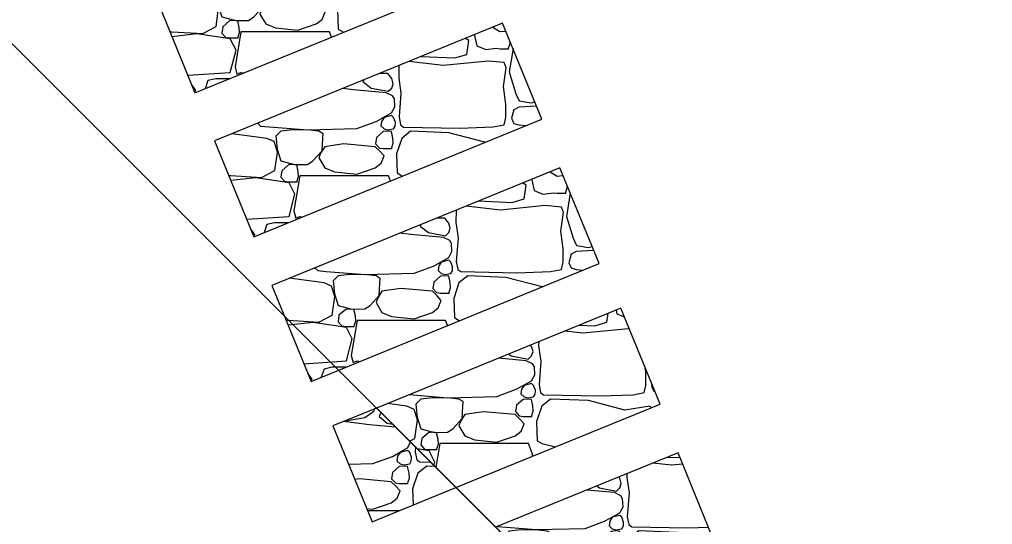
# Model space of a CAD drawing. Header units: millimetres. Extents: x 156050 to 369663, y -269476 to -128786.
# Drawn here: x 256984 to 260736, y -189500 to -187552 of the extents above; entities that cross this region are included whole.
import ezdxf

# ---------------------------------------------------------------- set-up
doc = ezdxf.new("R2010")
doc.units = ezdxf.units.MM
doc.header["$MEASUREMENT"] = 0
doc.set_wipeout_variables(frame=1)
doc.linetypes.add('Wipeout_Contour', pattern=[1000, 0, -1000])
doc.layers.add('Situace - koordinační', color=7, linetype='Continuous')
doc.styles.add('GENEROVANÝ_STYL_1', font='Arial.ttf')
doc.dimstyles.new('GENEROVANÝ_STYL__1', dxfattribs={"dimtxt": 600, "dimasz": 456, "dimexe": 0.18, "dimexo": 0.0625, "dimgap": 0, "dimtad": 1, "dimdec": 0, "dimzin": 0, "dimdsep": 46, "dimtxsty": 'GENEROVANÝ_STYL_1', "dimblk": 'ARROWHEAD_2', "dimblk1": 'ARROWHEAD_2', "dimblk2": 'ARROWHEAD_2', "dimcen": 0.09, "dimse1": 1, "dimse2": 1, "dimclrd": 7, "dimclre": 7, "dimclrt": 7, "dimazin": 0, "dimtfac": 1, "dimtdec": 4, "dimtmove": 2, "dimatfit": 3, "dimfxl": 1, "dimtolj": 1, "dimtzin": 0, "dimarcsym": 0})
doc.dimstyles.new('GENEROVANÝ_STYL__2', dxfattribs={"dimtxt": 600, "dimasz": 456, "dimexe": 0.18, "dimexo": 0.0625, "dimgap": 0, "dimtad": 1, "dimdec": 0, "dimzin": 0, "dimdsep": 46, "dimtxsty": 'GENEROVANÝ_STYL_1', "dimblk": 'ARROWHEAD_2', "dimblk1": 'ARROWHEAD_2', "dimblk2": 'ARROWHEAD_2', "dimcen": 0.09, "dimse1": 1, "dimse2": 1, "dimclrd": 7, "dimclre": 7, "dimclrt": 7, "dimazin": 0, "dimtfac": 1, "dimtdec": 4, "dimtmove": 0, "dimatfit": 3, "dimfxl": 1, "dimtolj": 1, "dimtzin": 0, "dimarcsym": 0})

# ---------------------------------------------------------------- blocks, each defined once
blk = doc.blocks.new('*X39')
at = {"layer": 'Situace - koordinační', "color": 253, "linetype": 'Continuous', "lineweight": 13, "true_color": 0xa8a8a8}
for p, q in [((258315.2, -189087.3), (258350, -189063)), ((258350, -189063), (258352.7, -189053.8)), ((258241.4, -189099.3), (258241.9, -189099.5)), ((258241.9, -189099.5), (258315.2, -189087.3)), ((258377.5, -189067.8), (258370.7, -189083.2)), ((258370.7, -189083.2), (258402.1, -189108.6)), ((258334.1, -189115.2), (258233, -189102.7)), ((258434.3, -189124.6), (258334.1, -189115.2)), ((258402.1, -189108.6), (258422.1, -189112.3)), ((258480.8, -189214.8), (258451.9, -189222.1)), ((258460.2, -189216.2), (258480.5, -189204.3)), ((258480.5, -189204.3), (258492.4, -189182.7)), ((258489, -189222.1), (258480.8, -189214.8)), ((258511.4, -189201.6), (258509.9, -189220.1)), ((258347, -189265), (258422.1, -189237.4)), ((258422.1, -189237.4), (258460.2, -189216.2)), ((258442.3, -189236.9), (258439.5, -189254.5)), ((258451.9, -189222.1), (258442.3, -189236.9)), ((258495.7, -189240.7), (258489, -189222.1)), ((258494.7, -189255.7), (258495.7, -189240.7)), ((258509.9, -189220.1), (258515.8, -189250.2)), ((258515.8, -189250.2), (258527.3, -189258.8)), ((258252.6, -189267.3), (258347, -189265)), ((258448.8, -189276.4), (258422.8, -189299)), ((258439.5, -189254.5), (258451.9, -189266.4)), ((258467.2, -189274.8), (258448.8, -189276.4)), ((258451.9, -189266.4), (258467.1, -189270.2)), ((258467.1, -189270.2), (258489, -189266.4)), ((258480.5, -189276.4), (258467.2, -189274.8)), ((258486.3, -189301.5), (258480.5, -189276.4)), ((258489, -189266.4), (258494.7, -189255.7)), ((258554.4, -189274.9), (258520.1, -189302.5)), ((258527.3, -189258.8), (258569.3, -189259.6)), ((258586, -189276.2), (258554.4, -189274.9)), ((258295.6, -189323.6), (258276.8, -189326.5)), ((258418, -189334.8), (258295.6, -189323.6)), ((258422.8, -189299), (258419.1, -189323.5)), ((258419.1, -189323.5), (258433.8, -189339.8)), ((258480.5, -189341.7), (258487.5, -189321.1)), ((258487.5, -189321.1), (258486.3, -189301.5)), ((258520.1, -189302.5), (258499.8, -189362.1)), ((258435.8, -189351.9), (258418, -189334.8)), ((258433.8, -189339.8), (258448.8, -189341.7)), ((258451.9, -189370.2), (258435.8, -189351.9)), ((258448.8, -189341.7), (258480.5, -189341.7)), ((258499.8, -189362.1), (258502.2, -189424.8)), ((258418, -189416.7), (258440.4, -189398.9)), ((258440.4, -189398.9), (258451.9, -189370.2)), ((258322.6, -189438.5), (258346.8, -189440.9)), ((258346.8, -189440.9), (258418, -189416.7)), ((258447.9, -189447), (258326.1, -189447))]:
    blk.add_line(p, q, dxfattribs=at)
blk.add_point((258480.5, -189341.7), dxfattribs=at)
blk = doc.blocks.new('výplň_15')
at = {"color": 254, "linetype": 'Wipeout_Contour', "lineweight": 0, "ltscale": 1281143.395788433}
blk.add_wipeout([(258192.1, -189119.5), (258343.5, -189489.7), (258667.1, -189357.4), (258360.4, -189050.6)], dxfattribs=at).dxf.layer = 'Situace - koordinační'
at = {"layer": 'Situace - koordinační', "color": 7, "linetype": 'Continuous', "lineweight": 13, "flags": 128}
blk.add_lwpolyline([(258192.1, -189119.5), (258343.5, -189489.7), (258667.1, -189357.4), (258360.4, -189050.6)], close=True, dxfattribs=at)
at = {"layer": 'Situace - koordinační', "color": 253, "linetype": 'Continuous', "lineweight": 13, "true_color": 0xa8a8a8}
blk.add_blockref('*X39', (0, 0), dxfattribs=at)
blk = doc.blocks.new('*X45')
at = {"layer": 'Situace - koordinační', "color": 253, "linetype": 'Continuous', "lineweight": 13, "true_color": 0xa8a8a8}
for p, q in [((259482.9, -189239.6), (259531.3, -189241.9)), ((259498, -189271.1), (259426.1, -189262.9)), ((259541.4, -189266.9), (259498, -189271.1)), ((259299.4, -189321.6), (259295.2, -189316.4)), ((259304.8, -189341.8), (259299.4, -189321.6)), ((259326.7, -189303.5), (259326.5, -189319.9)), ((259326.5, -189319.9), (259335.2, -189378.4)), ((259210.7, -189351), (259220.2, -189358.6)), ((259220.2, -189358.6), (259286.4, -189371.1)), ((259286.4, -189371.1), (259299.4, -189358.6)), ((259299.4, -189358.6), (259304.8, -189341.8)), ((259278.3, -189377.1), (259171.5, -189367)), ((259302.8, -189389.1), (259278.3, -189377.1)), ((259309.8, -189400.4), (259302.8, -189389.1)), ((259311.3, -189431.2), (259309.8, -189400.4)), ((259335.2, -189378.4), (259327.9, -189470.2)), ((259298.5, -189454.4), (259311.3, -189431.2)), ((259240.1, -189487.4), (259278.3, -189466.2)), ((259269.9, -189472.1), (259260.3, -189487)), ((259298.9, -189464.8), (259269.9, -189472.1)), ((259278.3, -189466.2), (259298.5, -189454.4)), ((259307.1, -189472.1), (259298.9, -189464.8)), ((259313.8, -189490.7), (259307.1, -189472.1)), ((259327.9, -189470.2), (259333.8, -189500.2)), ((258826.9, -189508), (258976.3, -189519.6)), ((258976.3, -189519.6), (259165, -189515)), ((259165, -189515), (259240.1, -189487.4)), ((259260.3, -189487), (259257.5, -189504.5)), ((259257.5, -189504.5), (259269.9, -189516.4)), ((259307.1, -189516.4), (259312.8, -189505.7)), ((259312.8, -189505.7), (259313.8, -189490.7)), ((259333.8, -189500.2), (259345.3, -189508.8)), ((259345.3, -189508.8), (259561.8, -189513.1)), ((259561.8, -189513.1), (259641, -189510.2)), ((258871.8, -189525.1), (258853.5, -189543.8)), ((258917.8, -189520.2), (258871.8, -189525.1)), ((258984.8, -189521.3), (258917.8, -189520.2)), ((259018.4, -189525.1), (258984.8, -189521.3)), ((259034.8, -189534.9), (259018.4, -189525.1)), ((259033.6, -189553.4), (259034.8, -189534.9)), ((259240.8, -189549), (259237.1, -189573.5)), ((259266.9, -189526.4), (259240.8, -189549)), ((259285.3, -189524.8), (259266.9, -189526.4)), ((259269.9, -189516.4), (259285.2, -189520.2)), ((259285.2, -189520.2), (259307.1, -189516.4)), ((259298.5, -189526.4), (259285.3, -189524.8)), ((259304.3, -189551.5), (259298.5, -189526.4)), ((259305.5, -189571.1), (259304.3, -189551.5)), ((259338.2, -189552.5), (259317.8, -189612.1)), ((259372.4, -189525), (259338.2, -189552.5)), ((259519.1, -189531), (259372.4, -189525)), ((259658.8, -189567.7), (259519.1, -189531)), ((259041.2, -189584.8), (259024.9, -189610.3)), ((259030.9, -189600.5), (259033.6, -189553.4)), ((259113.6, -189573.6), (259041.2, -189584.8)), ((259236, -189584.8), (259113.6, -189573.6)), ((259253.9, -189601.9), (259236, -189584.8)), ((259237.1, -189573.5), (259251.9, -189589.8)), ((259251.9, -189589.8), (259266.9, -189591.7)), ((259298.5, -189591.7), (259305.5, -189571.1)), ((259664.2, -189566.9), (259658.8, -189567.7)), ((258995.2, -189639.3), (259030.9, -189600.5)), ((259024.9, -189610.3), (259018.4, -189628.3)), ((259269.9, -189620.3), (259253.9, -189601.9)), ((259258.4, -189648.9), (259269.9, -189620.3)), ((259266.9, -189591.7), (259298.5, -189591.7)), ((259317.8, -189612.1), (259320.7, -189686.1)), ((258962.8, -189653.1), (258975.2, -189653)), ((258975.2, -189653), (258995.2, -189639.3)), ((259018.4, -189628.3), (259041.2, -189666.7)), ((259236, -189666.7), (259258.4, -189648.9)), ((259286.7, -189697), (259006.7, -189697)), ((259041.2, -189666.7), (259078.4, -189682.2)), ((259078.4, -189682.2), (259164.8, -189691)), ((259164.8, -189691), (259236, -189666.7)), ((259302.4, -189738), (259286.7, -189697)), ((259320.7, -189686.1), (259338.2, -189697)), ((259338.2, -189697), (259391.4, -189709.2)), ((259303.1, -189745.3), (259302.4, -189738))]:
    blk.add_line(p, q, dxfattribs=at)
blk.add_point((259298.5, -189591.7), dxfattribs=at)
blk = doc.blocks.new('výplň_18')
at = {"color": 254, "linetype": 'Wipeout_Contour', "lineweight": 0, "ltscale": 1284700.536242803}
blk.add_wipeout([(259127.1, -189817.3), (259674.9, -189593.3), (259523.5, -189223), (258820.3, -189510.6)], dxfattribs=at).dxf.layer = 'Situace - koordinační'
at = {"layer": 'Situace - koordinační', "color": 7, "linetype": 'Continuous', "lineweight": 13, "flags": 128}
blk.add_lwpolyline([(259127.1, -189817.3), (259674.9, -189593.3), (259523.5, -189223), (258820.3, -189510.6)], close=True, dxfattribs=at)
at = {"layer": 'Situace - koordinační', "color": 253, "linetype": 'Continuous', "lineweight": 13, "true_color": 0xa8a8a8}
blk.add_blockref('*X45', (0, 0), dxfattribs=at)
blk = doc.blocks.new('*X47')
at = {"layer": 'Situace - koordinační', "color": 253, "linetype": 'Continuous', "lineweight": 13, "true_color": 0xa8a8a8}
for p, q in [((259030.3, -188140.1), (259027.1, -188140.2)), ((259057.7, -188157), (259030.3, -188140.1)), ((259076.2, -188155.4), (259057.7, -188157)), ((259081.2, -188156), (259076.2, -188155.4)), ((258938.2, -188190.3), (258924.3, -188182.2)), ((258930.1, -188244.2), (258938.2, -188190.3)), ((258959.9, -188167.6), (258959.5, -188170.9)), ((258959.5, -188170.9), (258968.7, -188211.7)), ((259089.4, -188222.3), (259096.4, -188201.7)), ((259096.4, -188201.7), (259095.8, -188191.5)), ((258968.7, -188211.7), (259002.7, -188225.7)), ((259002.7, -188225.7), (259042.7, -188220.4)), ((259042.7, -188220.4), (259057.7, -188222.3)), ((259057.7, -188222.3), (259089.4, -188222.3)), ((259108.2, -188221.9), (259092.8, -188311.2)), ((258838.6, -188286.7), (258706.2, -188271.4)), ((258754, -188251.8), (258883.7, -188258)), ((259011.6, -188269.7), (258838.6, -188286.7)), ((258883.7, -188258), (258930.1, -188244.2)), ((259074.4, -188275.8), (259011.6, -188269.7)), ((259082.1, -188296.3), (259074.4, -188275.8)), ((258667.7, -188287.1), (258667.1, -188335.4)), ((259071.5, -188367.8), (259082.1, -188296.3)), ((259092.8, -188311.2), (259118.5, -188395.9)), ((258532.1, -188342.6), (258529.4, -188348.8)), ((258529.4, -188348.8), (258560.8, -188374.1)), ((258624.7, -188318.1), (258593.1, -188317.7)), ((258640, -188337.2), (258624.7, -188318.1)), ((258645.4, -188357.3), (258640, -188337.2)), ((258667.1, -188335.4), (258675.8, -188393.9)), ((258492.8, -188380.7), (258451.4, -188375.6)), ((258618.9, -188392.6), (258492.8, -188380.7)), ((258560.8, -188374.1), (258627, -188386.6)), ((258627, -188386.6), (258640, -188374.1)), ((258640, -188374.1), (258645.4, -188357.3)), ((259080.2, -188435.9), (259071.5, -188367.8)), ((258643.4, -188404.6), (258618.9, -188392.6)), ((258650.4, -188415.9), (258643.4, -188404.6)), ((258651.9, -188446.7), (258650.4, -188415.9)), ((258675.8, -188393.9), (258668.6, -188485.7)), ((259118.5, -188395.9), (259132.3, -188423.5)), ((259132.3, -188423.5), (259177.4, -188430.8)), ((258639.2, -188469.9), (258651.9, -188446.7)), ((259080.7, -188487.6), (259080.2, -188435.9)), ((259111.2, -188457.6), (259102.6, -188490.2)), ((259130.3, -188447.4), (259111.2, -188457.6)), ((259198.8, -188443.4), (259130.3, -188447.4)), ((259177.4, -188430.8), (259192.4, -188427.8)), ((258580.8, -188502.9), (258618.9, -188481.7)), ((258610.6, -188487.7), (258601, -188502.5)), ((258639.5, -188480.4), (258610.6, -188487.7)), ((258618.9, -188481.7), (258639.2, -188469.9)), ((258647.7, -188487.7), (258639.5, -188480.4)), ((258654.4, -188506.2), (258647.7, -188487.7)), ((258668.6, -188485.7), (258674.4, -188515.8)), ((259074.4, -188515.8), (259080.7, -188487.6)), ((259102.6, -188490.2), (259111.4, -188510.3)), ((258123.5, -188509.7), (258134.3, -188520.6)), ((258134.3, -188520.6), (258167.1, -188523.5)), ((258167.1, -188523.5), (258317, -188535.1)), ((258258.4, -188535.7), (258212.4, -188540.6)), ((258325.5, -188536.8), (258258.4, -188535.7)), ((258317, -188535.1), (258505.7, -188530.5)), ((258359.1, -188540.6), (258325.5, -188536.8)), ((258505.7, -188530.5), (258580.8, -188502.9)), ((258601, -188502.5), (258598.2, -188520.1)), ((258598.2, -188520.1), (258610.6, -188532)), ((258610.6, -188532), (258625.8, -188535.7)), ((258625.8, -188535.7), (258647.7, -188532)), ((258647.7, -188532), (258653.4, -188521.2)), ((258653.4, -188521.2), (258654.4, -188506.2)), ((258674.4, -188515.8), (258686, -188524.3)), ((258686, -188524.3), (258902.4, -188528.7)), ((258902.4, -188528.7), (259031.4, -188523.8)), ((259031.4, -188523.8), (259074.4, -188515.8)), ((259111.4, -188510.3), (259130.3, -188516.1)), ((259130.3, -188516.1), (259157.7, -188518.9)), ((258159, -188568), (258024.6, -188550.2)), ((258186.7, -188580.4), (258159, -188568)), ((258212.4, -188540.6), (258193.4, -188560.1)), ((258193.4, -188560.1), (258198.5, -188610.3)), ((258375.4, -188550.4), (258359.1, -188540.6)), ((258371.5, -188616), (258374.3, -188569)), ((258374.3, -188569), (258375.4, -188550.4)), ((258581.5, -188564.5), (258577.8, -188589.1)), ((258607.5, -188541.9), (258581.5, -188564.5)), ((258625.9, -188540.3), (258607.5, -188541.9)), ((258639.2, -188541.9), (258625.9, -188540.3)), ((258645, -188567), (258639.2, -188541.9)), ((258646.2, -188586.6), (258645, -188567)), ((258678.8, -188568), (258658.5, -188627.6)), ((258713.1, -188540.5), (258678.8, -188568)), ((258859.8, -188546.5), (258713.1, -188540.5)), ((258999.4, -188583.3), (258859.8, -188546.5)), ((258200.1, -188620.9), (258186.7, -188580.4)), ((258198.5, -188610.3), (258212.4, -188654.8)), ((258381.8, -188600.4), (258365.6, -188625.9)), ((258454.2, -188589.2), (258381.8, -188600.4)), ((258576.6, -188600.4), (258454.2, -188589.2)), ((258594.5, -188617.4), (258576.6, -188600.4)), ((258577.8, -188589.1), (258592.5, -188605.3)), ((258592.5, -188605.3), (258607.5, -188607.3)), ((258607.5, -188607.3), (258639.2, -188607.3)), ((258639.2, -188607.3), (258646.2, -188586.6)), ((259000.9, -188583), (258999.4, -188583.3)), ((258190.2, -188692.4), (258200.1, -188620.9)), ((258335.9, -188654.8), (258371.5, -188616)), ((258365.6, -188625.9), (258359.1, -188643.8)), ((258359.1, -188643.8), (258381.8, -188682.2)), ((258610.6, -188635.8), (258594.5, -188617.4)), ((258599.1, -188664.5), (258610.6, -188635.8)), ((258658.5, -188627.6), (258661.3, -188701.7)), ((258212.4, -188654.8), (258265.9, -188669.1)), ((258242.1, -188670.3), (258216.1, -188693)), ((258260.6, -188668.7), (258242.1, -188670.3)), ((258273.8, -188670.3), (258260.6, -188668.7)), ((258265.9, -188669.1), (258315.8, -188668.5)), ((258279.6, -188695.4), (258273.8, -188670.3)), ((258315.8, -188668.5), (258335.9, -188654.8)), ((258381.8, -188682.2), (258419.1, -188697.7)), ((258505.5, -188706.5), (258576.6, -188682.2)), ((258576.6, -188682.2), (258599.1, -188664.5)), ((258012.1, -188711.9), (258019.7, -188711.9)), ((258019.7, -188711.9), (258138.6, -188719.1)), ((258116.4, -188720.3), (258020, -188731.3)), ((258244.6, -188739.6), (258116.4, -188720.3)), ((258138.6, -188719.1), (258190.2, -188692.4)), ((258216.1, -188693), (258212.4, -188717.5)), ((258212.4, -188717.5), (258227.1, -188733.7)), ((258286.2, -188712.6), (258263.1, -188847.9)), ((258273.8, -188735.7), (258280.8, -188715)), ((258280.8, -188715), (258279.6, -188695.4)), ((258627.3, -188712.6), (258286.2, -188712.6)), ((258419.1, -188697.7), (258505.5, -188706.5)), ((258635, -188732.7), (258627.3, -188712.6)), ((258661.3, -188701.7), (258678.8, -188712.6)), ((258678.8, -188712.6), (258682.3, -188713.4)), ((258227.1, -188733.7), (258242.1, -188735.7)), ((258242.1, -188735.7), (258273.8, -188735.7)), ((258267, -188783.3), (258244.6, -188739.6)), ((258244.6, -188869), (258267, -188783.3)), ((258080.9, -188880.1), (258244.6, -188869)), ((258263.1, -188847.9), (258270.4, -188875.4)), ((258270.4, -188875.4), (258286.2, -188869)), ((258286.2, -188869), (258297.2, -188870.9)), ((258158.6, -188900.1), (258147.9, -188931.9)), ((258188.5, -188893.4), (258158.6, -188900.1)), ((258242, -188893.4), (258188.5, -188893.4)), ((258097.7, -188918.6), (258096.2, -188917.6)), ((258112.6, -188938.9), (258097.7, -188918.6)), ((258107.2, -188944.5), (258112.6, -188938.9))]:
    blk.add_line(p, q, dxfattribs=at)
for p in [(259089.4, -188222.3), (258639.2, -188607.3), (258273.8, -188735.7)]:
    blk.add_point(p, dxfattribs=at)
blk = doc.blocks.new('výplň_19')
at = {"color": 254, "linetype": 'Wipeout_Contour', "lineweight": 0, "ltscale": 1280086.808407802}
blk.add_wipeout([(258108.7, -188948), (259219.3, -188493.7), (259067.9, -188123.5), (257957.2, -188577.7)], dxfattribs=at).dxf.layer = 'Situace - koordinační'
at = {"layer": 'Situace - koordinační', "color": 7, "linetype": 'Continuous', "lineweight": 13, "flags": 128}
blk.add_lwpolyline([(258108.7, -188948), (259219.3, -188493.7), (259067.9, -188123.5), (257957.2, -188577.7)], close=True, dxfattribs=at)
at = {"layer": 'Situace - koordinační', "color": 253, "linetype": 'Continuous', "lineweight": 13, "true_color": 0xa8a8a8}
blk.add_blockref('*X47', (0, 0), dxfattribs=at)
blk = doc.blocks.new('*X49')
at = {"layer": 'Situace - koordinační', "color": 253, "linetype": 'Continuous', "lineweight": 13, "true_color": 0xa8a8a8}
for p, q in [((259249.1, -188719.8), (259254.3, -188685)), ((259284.4, -188672.7), (259287.8, -188687.3)), ((259287.8, -188687.3), (259316.7, -188699.2)), ((259202.7, -188733.6), (259249.1, -188719.8)), ((259157.6, -188762.2), (259085.8, -188753.9)), ((259142.6, -188730.7), (259202.7, -188733.6)), ((259330.6, -188745.3), (259157.6, -188762.2)), ((259335.8, -188745.8), (259330.6, -188745.3)), ((258986.4, -188794.6), (258986.1, -188811)), ((258959, -188812.7), (258954.8, -188807.5)), ((258964.4, -188832.9), (258959, -188812.7)), ((258959, -188849.7), (258964.4, -188832.9)), ((258986.1, -188811), (258994.8, -188869.5)), ((258937.9, -188868.2), (258831.1, -188858.1)), ((258870.4, -188842.1), (258879.8, -188849.7)), ((258879.8, -188849.7), (258946, -188862.2)), ((258962.4, -188880.2), (258937.9, -188868.2)), ((258946, -188862.2), (258959, -188849.7)), ((258994.8, -188869.5), (258987.6, -188961.2)), ((258969.5, -188891.5), (258962.4, -188880.2)), ((258970.9, -188922.3), (258969.5, -188891.5)), ((259399.2, -188911.5), (259397.2, -188896)), ((259399.7, -188963.2), (259399.2, -188911.5)), ((258937.9, -188957.3), (258958.2, -188945.4)), ((258958.2, -188945.4), (258970.9, -188922.3)), ((258824.7, -189006.1), (258899.8, -188978.5)), ((258899.8, -188978.5), (258937.9, -188957.3)), ((258920, -188978), (258917.2, -188995.6)), ((258929.6, -188963.2), (258920, -188978)), ((258958.5, -188955.9), (258929.6, -188963.2)), ((258966.7, -188963.2), (258958.5, -188955.9)), ((258973.4, -188981.8), (258966.7, -188963.2)), ((258972.4, -188996.8), (258973.4, -188981.8)), ((258987.6, -188961.2), (258993.5, -188991.3)), ((259393.5, -188991.3), (259399.7, -188963.2)), ((259423.2, -188959.6), (259421.6, -188965.7)), ((259421.6, -188965.7), (259430.4, -188985.8)), ((259430.4, -188985.8), (259434.4, -188987.1)), ((258486.5, -188999), (258636, -189010.7)), ((258531.4, -189016.2), (258512.4, -189035.6)), ((258577.5, -189011.3), (258531.4, -189016.2)), ((258644.5, -189012.4), (258577.5, -189011.3)), ((258636, -189010.7), (258824.7, -189006.1)), ((258678.1, -189016.2), (258644.5, -189012.4)), ((258694.4, -189026), (258678.1, -189016.2)), ((258693.3, -189044.5), (258694.4, -189026)), ((258926.5, -189017.5), (258900.5, -189040.1)), ((258917.2, -188995.6), (258929.6, -189007.5)), ((258944.9, -189015.9), (258926.5, -189017.5)), ((258929.6, -189007.5), (258944.8, -189011.3)), ((258944.8, -189011.3), (258966.7, -189007.5)), ((258958.2, -189017.5), (258944.9, -189015.9)), ((258964, -189042.6), (258958.2, -189017.5)), ((258966.7, -189007.5), (258972.4, -188996.8)), ((258993.5, -188991.3), (259005, -188999.9)), ((259032.1, -189016), (258997.8, -189043.6)), ((259005, -188999.9), (259221.4, -189004.2)), ((259178.8, -189022.1), (259032.1, -189016)), ((259318.4, -189058.8), (259178.8, -189022.1)), ((259221.4, -189004.2), (259350.4, -188999.4)), ((259350.4, -188999.4), (259393.5, -188991.3)), ((258478, -189043.6), (258402.2, -189033.5)), ((258505.7, -189055.9), (258478, -189043.6)), ((258519.1, -189096.4), (258505.7, -189055.9)), ((258512.4, -189035.6), (258517.5, -189085.8)), ((258690.5, -189091.6), (258693.3, -189044.5)), ((258773.3, -189064.7), (258700.8, -189075.9)), ((258895.7, -189075.9), (258773.3, -189064.7)), ((258900.5, -189040.1), (258896.8, -189064.6)), ((258896.8, -189064.6), (258911.5, -189080.9)), ((258958.2, -189082.8), (258965.2, -189062.2)), ((258965.2, -189062.2), (258964, -189042.6)), ((258997.8, -189043.6), (258977.5, -189103.2)), ((259414.2, -189043.6), (259318.4, -189058.8)), ((259420.5, -189049.2), (259414.2, -189043.6)), ((258509.2, -189167.9), (258519.1, -189096.4)), ((258517.5, -189085.8), (258531.4, -189130.4)), ((258654.9, -189130.4), (258690.5, -189091.6)), ((258684.6, -189101.4), (258678.1, -189119.4)), ((258700.8, -189075.9), (258684.6, -189101.4)), ((258913.5, -189093), (258895.7, -189075.9)), ((258911.5, -189080.9), (258926.5, -189082.8)), ((258929.6, -189111.3), (258913.5, -189093)), ((258926.5, -189082.8), (258958.2, -189082.8)), ((258531.4, -189130.4), (258584.9, -189144.7)), ((258634.8, -189144.1), (258654.9, -189130.4)), ((258678.1, -189119.4), (258700.8, -189157.8)), ((258895.7, -189157.8), (258918.1, -189140)), ((258918.1, -189140), (258929.6, -189111.3)), ((258977.5, -189103.2), (258980.4, -189177.2)), ((258488.4, -189178.7), (258509.2, -189167.9)), ((258535.1, -189168.5), (258531.4, -189193.1)), ((258561.1, -189145.9), (258535.1, -189168.5)), ((258579.6, -189144.3), (258561.1, -189145.9)), ((258592.8, -189145.9), (258579.6, -189144.3)), ((258584.9, -189144.7), (258634.8, -189144.1)), ((258598.6, -189171), (258592.8, -189145.9)), ((258599.8, -189190.6), (258598.6, -189171)), ((258700.8, -189157.8), (258738.1, -189173.3)), ((258738.1, -189173.3), (258824.5, -189182.1)), ((258824.5, -189182.1), (258895.7, -189157.8)), ((258980.4, -189177.2), (258997.8, -189188.1)), ((258563.6, -189215.2), (258518, -189208.3)), ((258531.4, -189193.1), (258546.1, -189209.3)), ((258546.1, -189209.3), (258561.1, -189211.2)), ((258561.1, -189211.2), (258592.8, -189211.2)), ((258586, -189258.9), (258563.6, -189215.2)), ((258605.2, -189188.1), (258589.6, -189279.9)), ((258592.8, -189211.2), (258599.8, -189190.6)), ((258946.3, -189188.1), (258605.2, -189188.1)), ((258962.1, -189229.1), (258946.3, -189188.1)), ((258997.8, -189188.1), (259051.1, -189200.3)), ((258962.8, -189236.4), (258962.1, -189229.1)), ((258582.4, -189272.7), (258586, -189258.9)), ((258664.3, -189354.6), (258671.1, -189355.7))]:
    blk.add_line(p, q, dxfattribs=at)
for p in [(258958.2, -189082.8), (258592.8, -189211.2)]:
    blk.add_point(p, dxfattribs=at)
blk = doc.blocks.new('výplň_20')
at = {"color": 254, "linetype": 'Wipeout_Contour', "lineweight": 0, "ltscale": 1282400.936860426}
blk.add_wipeout([(258667.1, -189357.4), (259454.2, -189035.4), (259302.8, -188665.2), (258360.4, -189050.6)], dxfattribs=at).dxf.layer = 'Situace - koordinační'
at = {"layer": 'Situace - koordinační', "color": 7, "linetype": 'Continuous', "lineweight": 13, "flags": 128}
blk.add_lwpolyline([(258667.1, -189357.4), (259454.2, -189035.4), (259302.8, -188665.2), (258360.4, -189050.6)], close=True, dxfattribs=at)
at = {"layer": 'Situace - koordinační', "color": 253, "linetype": 'Continuous', "lineweight": 13, "true_color": 0xa8a8a8}
blk.add_blockref('*X49', (0, 0), dxfattribs=at)
blk = doc.blocks.new('*X51')
at = {"layer": 'Situace - koordinační', "color": 253, "linetype": 'Continuous', "lineweight": 13, "true_color": 0xa8a8a8}
for p, q in [((258809.6, -187582.3), (258806.4, -187582.3)), ((258837, -187599.1), (258809.6, -187582.3)), ((258855.4, -187597.5), (258837, -187599.1)), ((258860.5, -187598.1), (258855.4, -187597.5)), ((258717.4, -187632.4), (258703.6, -187624.4)), ((258709.4, -187686.4), (258717.4, -187632.4)), ((258739.2, -187609.8), (258738.8, -187613)), ((258738.8, -187613), (258748, -187653.9)), ((258875.7, -187643.8), (258875, -187633.7)), ((258748, -187653.9), (258782, -187667.9)), ((258782, -187667.9), (258822, -187662.5)), ((258822, -187662.5), (258837, -187664.5)), ((258837, -187664.5), (258868.7, -187664.5)), ((258868.7, -187664.5), (258875.7, -187643.8)), ((258887.5, -187664), (258872.1, -187753.3)), ((258617.9, -187728.8), (258485.5, -187713.6)), ((258533.3, -187694), (258663, -187700.2)), ((258790.9, -187711.9), (258617.9, -187728.8)), ((258663, -187700.2), (258709.4, -187686.4)), ((258853.7, -187717.9), (258790.9, -187711.9)), ((258447, -187729.3), (258446.4, -187777.6)), ((258850.8, -187810), (258861.4, -187738.5)), ((258861.4, -187738.5), (258853.7, -187717.9)), ((258311.4, -187784.8), (258308.7, -187790.9)), ((258404, -187760.3), (258372.4, -187759.8)), ((258419.3, -187779.3), (258404, -187760.3)), ((258424.7, -187799.5), (258419.3, -187779.3)), ((258446.4, -187777.6), (258455.1, -187836.1)), ((258872.1, -187753.3), (258897.7, -187838.1)), ((258272.1, -187822.9), (258230.7, -187817.8)), ((258398.2, -187834.8), (258272.1, -187822.9)), ((258308.7, -187790.9), (258340.1, -187816.3)), ((258340.1, -187816.3), (258406.3, -187828.8)), ((258406.3, -187828.8), (258419.3, -187816.3)), ((258419.3, -187816.3), (258424.7, -187799.5)), ((258859.5, -187878.1), (258850.8, -187810)), ((258422.7, -187846.8), (258398.2, -187834.8)), ((258429.7, -187858.1), (258422.7, -187846.8)), ((258431.2, -187888.9), (258429.7, -187858.1)), ((258455.1, -187836.1), (258447.9, -187927.8)), ((258897.7, -187838.1), (258911.5, -187865.6)), ((258418.5, -187912), (258431.2, -187888.9)), ((258859.9, -187929.8), (258859.5, -187878.1)), ((258890.5, -187899.7), (258881.9, -187932.3)), ((258909.6, -187889.6), (258890.5, -187899.7)), ((258978.1, -187885.6), (258909.6, -187889.6)), ((258911.5, -187865.6), (258956.7, -187873)), ((258956.7, -187873), (258971.7, -187870)), ((258360.1, -187945.1), (258398.2, -187923.9)), ((258389.8, -187929.8), (258380.3, -187944.6)), ((258418.8, -187922.5), (258389.8, -187929.8)), ((258398.2, -187923.9), (258418.5, -187912)), ((258427, -187929.8), (258418.8, -187922.5)), ((258433.7, -187948.4), (258427, -187929.8)), ((258447.9, -187927.8), (258453.7, -187957.9)), ((258853.7, -187957.9), (258859.9, -187929.8)), ((258881.9, -187932.3), (258890.7, -187952.4)), ((257902.8, -187951.9), (257913.6, -187962.8)), ((257913.6, -187962.8), (257946.4, -187965.6)), ((257946.4, -187965.6), (258096.2, -187977.3)), ((258096.2, -187977.3), (258284.9, -187972.7)), ((258284.9, -187972.7), (258360.1, -187945.1)), ((258380.3, -187944.6), (258377.4, -187962.2)), ((258377.4, -187962.2), (258389.8, -187974.1)), ((258389.8, -187974.1), (258405.1, -187977.9)), ((258405.1, -187977.9), (258427, -187974.1)), ((258427, -187974.1), (258432.7, -187963.4)), ((258432.7, -187963.4), (258433.7, -187948.4)), ((258453.7, -187957.9), (258465.3, -187966.5)), ((258465.3, -187966.5), (258681.7, -187970.8)), ((258681.7, -187970.8), (258810.7, -187966)), ((258810.7, -187966), (258853.7, -187957.9)), ((258890.7, -187952.4), (258909.6, -187958.2)), ((258909.6, -187958.2), (258936.9, -187961.1)), ((257938.3, -188010.2), (257803.9, -187992.3)), ((257966, -188022.5), (257938.3, -188010.2)), ((257991.7, -187982.8), (257972.7, -188002.2)), ((257972.7, -188002.2), (257977.7, -188052.4)), ((258037.7, -187977.9), (257991.7, -187982.8)), ((258104.7, -187979), (258037.7, -187977.9)), ((258138.4, -187982.8), (258104.7, -187979)), ((258154.7, -187992.6), (258138.4, -187982.8)), ((258150.8, -188058.2), (258153.6, -188011.1)), ((258153.6, -188011.1), (258154.7, -187992.6)), ((258360.8, -188006.7), (258357.1, -188031.2)), ((258386.8, -187984.1), (258360.8, -188006.7)), ((258405.2, -187982.5), (258386.8, -187984.1)), ((258418.5, -187984.1), (258405.2, -187982.5)), ((258424.2, -188009.2), (258418.5, -187984.1)), ((258425.5, -188028.8), (258424.2, -188009.2)), ((258458.1, -188010.2), (258437.7, -188069.8)), ((258492.3, -187982.6), (258458.1, -188010.2)), ((258639.1, -187988.7), (258492.3, -187982.6)), ((258778.7, -188025.4), (258639.1, -187988.7)), ((257979.4, -188063), (257966, -188022.5)), ((258161.1, -188042.5), (258144.9, -188068)), ((258233.5, -188031.3), (258161.1, -188042.5)), ((258355.9, -188042.5), (258233.5, -188031.3)), ((258373.8, -188059.6), (258355.9, -188042.5)), ((258357.1, -188031.2), (258371.8, -188047.5)), ((258371.8, -188047.5), (258386.8, -188049.4)), ((258386.8, -188049.4), (258418.5, -188049.4)), ((258418.5, -188049.4), (258425.5, -188028.8)), ((258780.2, -188025.2), (258778.7, -188025.4)), ((257969.4, -188134.5), (257979.4, -188063)), ((257977.7, -188052.4), (257991.7, -188097)), ((258115.2, -188097), (258150.8, -188058.2)), ((258144.9, -188068), (258138.4, -188086)), ((258138.4, -188086), (258161.1, -188124.4)), ((258389.8, -188077.9), (258373.8, -188059.6)), ((258378.4, -188106.6), (258389.8, -188077.9)), ((258437.7, -188069.8), (258440.6, -188143.8)), ((257991.7, -188097), (258045.1, -188111.3)), ((258021.4, -188112.5), (257995.4, -188135.1)), ((258039.9, -188110.9), (258021.4, -188112.5)), ((258053.1, -188112.5), (258039.9, -188110.9)), ((258045.1, -188111.3), (258095.1, -188110.7)), ((258058.9, -188137.6), (258053.1, -188112.5)), ((258095.1, -188110.7), (258115.2, -188097)), ((258161.1, -188124.4), (258198.4, -188139.9)), ((258284.7, -188148.7), (258355.9, -188124.4)), ((258355.9, -188124.4), (258378.4, -188106.6)), ((257791.4, -188154.1), (257799, -188154.1)), ((257799, -188154.1), (257917.8, -188161.3)), ((257895.7, -188162.4), (257799.3, -188173.4)), ((258023.9, -188181.8), (257895.7, -188162.4)), ((257917.8, -188161.3), (257969.4, -188134.5)), ((257995.4, -188135.1), (257991.7, -188159.6)), ((257991.7, -188159.6), (258006.4, -188175.9)), ((258065.4, -188154.7), (258042.4, -188290.1)), ((258053.1, -188177.8), (258060.1, -188157.2)), ((258060.1, -188157.2), (258058.9, -188137.6)), ((258406.6, -188154.7), (258065.4, -188154.7)), ((258198.4, -188139.9), (258284.7, -188148.7)), ((258414.3, -188174.8), (258406.6, -188154.7)), ((258440.6, -188143.8), (258458.1, -188154.7)), ((258458.1, -188154.7), (258461.6, -188155.5)), ((258006.4, -188175.9), (258021.4, -188177.8)), ((258021.4, -188177.8), (258053.1, -188177.8)), ((258046.3, -188225.5), (258023.9, -188181.8)), ((258023.9, -188311.2), (258046.3, -188225.5)), ((257860.2, -188322.2), (258023.9, -188311.2)), ((258042.4, -188290.1), (258049.7, -188317.6)), ((258049.7, -188317.6), (258065.4, -188311.2)), ((258065.4, -188311.2), (258076.4, -188313)), ((257937.8, -188342.3), (257927.2, -188374.1)), ((257967.8, -188335.6), (257937.8, -188342.3)), ((258021.3, -188335.6), (257967.8, -188335.6)), ((257876.9, -188360.8), (257875.5, -188359.8)), ((257891.9, -188381), (257876.9, -188360.8)), ((257886.5, -188386.7), (257891.9, -188381))]:
    blk.add_line(p, q, dxfattribs=at)
for p in [(258868.7, -187664.5), (258418.5, -188049.4), (258053.1, -188177.8)]:
    blk.add_point(p, dxfattribs=at)
blk = doc.blocks.new('výplň_21')
at = {"color": 254, "linetype": 'Wipeout_Contour', "lineweight": 0, "ltscale": 1278059.488375795}
blk.add_wipeout([(257887.9, -188390.1), (258998.6, -187935.8), (258847.2, -187565.6), (257736.5, -188019.9)], dxfattribs=at).dxf.layer = 'Situace - koordinační'
at = {"layer": 'Situace - koordinační', "color": 7, "linetype": 'Continuous', "lineweight": 13, "flags": 128}
blk.add_lwpolyline([(257887.9, -188390.1), (258998.6, -187935.8), (258847.2, -187565.6), (257736.5, -188019.9)], close=True, dxfattribs=at)
at = {"layer": 'Situace - koordinační', "color": 253, "linetype": 'Continuous', "lineweight": 13, "true_color": 0xa8a8a8}
blk.add_blockref('*X51', (0, 0), dxfattribs=at)
blk = doc.blocks.new('*X53')
at = {"layer": 'Situace - koordinační', "color": 253, "linetype": 'Continuous', "lineweight": 13, "true_color": 0xa8a8a8}
for p, q in [((258582.4, -187026.9), (258579.3, -187027)), ((258609.9, -187043.8), (258582.4, -187026.9)), ((258490.3, -187077.1), (258476.4, -187069)), ((258512, -187054.5), (258511.6, -187057.7)), ((258511.6, -187057.7), (258520.9, -187098.5)), ((258628.3, -187042.2), (258609.9, -187043.8)), ((258633.4, -187042.8), (258628.3, -187042.2)), ((258482.2, -187131), (258490.3, -187077.1)), ((258520.9, -187098.5), (258554.8, -187112.5)), ((258554.8, -187112.5), (258594.9, -187107.2)), ((258594.9, -187107.2), (258609.9, -187109.1)), ((258609.9, -187109.1), (258641.6, -187109.1)), ((258641.6, -187109.1), (258648.5, -187088.5)), ((258660.3, -187108.7), (258644.9, -187198)), ((258648.5, -187088.5), (258647.9, -187078.4)), ((258306.2, -187138.7), (258435.9, -187144.9)), ((258435.9, -187144.9), (258482.2, -187131)), ((258219.9, -187173.9), (258219.3, -187222.3)), ((258390.8, -187173.5), (258258.3, -187158.2)), ((258563.7, -187156.6), (258390.8, -187173.5)), ((258626.6, -187162.6), (258563.7, -187156.6)), ((258623.6, -187254.6), (258634.3, -187183.1)), ((258634.3, -187183.1), (258626.6, -187162.6)), ((258176.8, -187205), (258145.3, -187204.5)), ((258192.2, -187224), (258176.8, -187205)), ((258197.6, -187244.1), (258192.2, -187224)), ((258219.3, -187222.3), (258228, -187280.7)), ((258644.9, -187198), (258670.6, -187282.7)), ((258045, -187267.6), (258003.5, -187262.4)), ((258084.3, -187229.4), (258081.6, -187235.6)), ((258081.6, -187235.6), (258113, -187260.9)), ((258113, -187260.9), (258179.2, -187273.4)), ((258179.2, -187273.4), (258192.2, -187260.9)), ((258192.2, -187260.9), (258197.6, -187244.1)), ((258632.3, -187322.7), (258623.6, -187254.6)), ((258171, -187279.4), (258045, -187267.6)), ((258195.5, -187291.5), (258171, -187279.4)), ((258202.6, -187302.7), (258195.5, -187291.5)), ((258228, -187280.7), (258220.7, -187372.5)), ((258670.6, -187282.7), (258684.4, -187310.3)), ((258191.3, -187356.7), (258204, -187333.6)), ((258204, -187333.6), (258202.6, -187302.7)), ((258632.8, -187374.4), (258632.3, -187322.7)), ((258682.5, -187334.2), (258663.3, -187344.4)), ((258750.9, -187330.2), (258682.5, -187334.2)), ((258684.4, -187310.3), (258729.5, -187317.6)), ((258729.5, -187317.6), (258744.6, -187314.6)), ((258132.9, -187389.7), (258171, -187368.5)), ((258162.7, -187374.5), (258153.1, -187389.3)), ((258191.7, -187367.2), (258162.7, -187374.5)), ((258171, -187368.5), (258191.3, -187356.7)), ((258199.9, -187374.5), (258191.7, -187367.2)), ((258206.5, -187393.1), (258199.9, -187374.5)), ((258220.7, -187372.5), (258226.6, -187402.6)), ((258626.6, -187402.6), (258632.8, -187374.4)), ((258663.3, -187344.4), (258654.7, -187377)), ((257675.7, -187396.5), (257686.5, -187407.4)), ((257686.5, -187407.4), (257719.3, -187410.3)), ((257719.3, -187410.3), (257869.1, -187421.9)), ((258057.8, -187417.3), (258132.9, -187389.7)), ((258153.1, -187389.3), (258150.3, -187406.9)), ((258150.3, -187406.9), (258162.7, -187418.8)), ((258199.9, -187418.8), (258205.6, -187408)), ((258205.6, -187408), (258206.5, -187393.1)), ((258226.6, -187402.6), (258238.1, -187411.1)), ((258238.1, -187411.1), (258454.5, -187415.5)), ((258454.5, -187415.5), (258583.5, -187410.7)), ((258583.5, -187410.7), (258626.6, -187402.6)), ((258654.7, -187377), (258663.6, -187397.1)), ((258663.6, -187397.1), (258682.5, -187402.9)), ((258682.5, -187402.9), (258709.8, -187405.7)), ((257711.1, -187454.8), (257576.7, -187437)), ((257764.6, -187427.4), (257745.6, -187446.9)), ((257745.6, -187446.9), (257750.6, -187497.1)), ((257810.6, -187422.5), (257764.6, -187427.4)), ((257877.6, -187423.7), (257810.6, -187422.5)), ((257869.1, -187421.9), (258057.8, -187417.3)), ((257911.2, -187427.4), (257877.6, -187423.7)), ((257927.6, -187437.2), (257911.2, -187427.4)), ((257926.4, -187455.8), (257927.6, -187437.2)), ((258133.6, -187451.4), (258129.9, -187475.9)), ((258159.7, -187428.7), (258133.6, -187451.4)), ((258178.1, -187427.1), (258159.7, -187428.7)), ((258162.7, -187418.8), (258178, -187422.5)), ((258178, -187422.5), (258199.9, -187418.8)), ((258191.3, -187428.7), (258178.1, -187427.1)), ((258197.1, -187453.8), (258191.3, -187428.7)), ((258265.2, -187427.3), (258231, -187454.8)), ((258411.9, -187433.3), (258265.2, -187427.3)), ((258551.6, -187470.1), (258411.9, -187433.3)), ((257738.9, -187467.2), (257711.1, -187454.8)), ((257752.2, -187507.7), (257738.9, -187467.2)), ((257934, -187487.2), (257917.7, -187512.7)), ((257923.7, -187502.8), (257926.4, -187455.8)), ((258006.4, -187476), (257934, -187487.2)), ((258128.8, -187487.2), (258006.4, -187476)), ((258146.7, -187504.3), (258128.8, -187487.2)), ((258129.9, -187475.9), (258144.7, -187492.1)), ((258191.3, -187494.1), (258198.3, -187473.4)), ((258198.3, -187473.4), (258197.1, -187453.8)), ((258231, -187454.8), (258210.6, -187514.5)), ((258553, -187469.9), (258551.6, -187470.1)), ((257742.3, -187579.2), (257752.2, -187507.7)), ((257750.6, -187497.1), (257764.6, -187541.6)), ((257888, -187541.6), (257923.7, -187502.8)), ((257917.7, -187512.7), (257911.2, -187530.6)), ((258144.7, -187492.1), (258159.7, -187494.1)), ((258162.7, -187522.6), (258146.7, -187504.3)), ((258151.2, -187551.3), (258162.7, -187522.6)), ((258159.7, -187494.1), (258191.3, -187494.1)), ((258210.6, -187514.5), (258213.5, -187588.5)), ((257764.6, -187541.6), (257818, -187555.9)), ((257794.3, -187557.2), (257768.2, -187579.8)), ((257812.7, -187555.5), (257794.3, -187557.2)), ((257826, -187557.2), (257812.7, -187555.5)), ((257818, -187555.9), (257867.9, -187555.3)), ((257831.7, -187582.2), (257826, -187557.2)), ((257867.9, -187555.3), (257888, -187541.6)), ((257911.2, -187530.6), (257934, -187569)), ((258128.8, -187569), (258151.2, -187551.3)), ((257564.2, -187598.7), (257571.9, -187598.7)), ((257571.9, -187598.7), (257690.7, -187605.9)), ((257690.7, -187605.9), (257742.3, -187579.2)), ((257768.2, -187579.8), (257764.6, -187604.3)), ((257838.3, -187599.4), (257815.3, -187734.7)), ((257833, -187601.9), (257831.7, -187582.2)), ((258179.4, -187599.4), (257838.3, -187599.4)), ((257934, -187569), (257971.2, -187584.5)), ((257971.2, -187584.5), (258057.6, -187593.3)), ((258057.6, -187593.3), (258128.8, -187569)), ((258187.2, -187619.5), (258179.4, -187599.4)), ((258213.5, -187588.5), (258231, -187599.4)), ((258231, -187599.4), (258234.4, -187600.2)), ((257668.5, -187607.1), (257572.2, -187618.1)), ((257796.8, -187626.4), (257668.5, -187607.1)), ((257764.6, -187604.3), (257779.3, -187620.6)), ((257779.3, -187620.6), (257794.3, -187622.5)), ((257794.3, -187622.5), (257826, -187622.5)), ((257819.1, -187670.1), (257796.8, -187626.4)), ((257826, -187622.5), (257833, -187601.9)), ((257796.8, -187755.8), (257819.1, -187670.1)), ((257815.3, -187734.7), (257822.6, -187762.2)), ((257633, -187766.9), (257796.8, -187755.8)), ((257710.7, -187786.9), (257700, -187818.7)), ((257740.7, -187780.2), (257710.7, -187786.9)), ((257794.2, -187780.2), (257740.7, -187780.2)), ((257822.6, -187762.2), (257838.3, -187755.8)), ((257838.3, -187755.8), (257849.3, -187757.7)), ((257649.8, -187805.4), (257648.4, -187804.4)), ((257664.7, -187825.7), (257649.8, -187805.4)), ((257659.4, -187831.3), (257664.7, -187825.7))]:
    blk.add_line(p, q, dxfattribs=at)
for p in [(258641.6, -187109.1), (258191.3, -187494.1), (257826, -187622.5)]:
    blk.add_point(p, dxfattribs=at)
blk = doc.blocks.new('výplň_22')
at = {"color": 254, "linetype": 'Wipeout_Contour', "lineweight": 0, "ltscale": 1276018.541451487}
blk.add_wipeout([(258620.1, -187010.3), (257509.4, -187464.6), (257660.8, -187834.8), (258771.5, -187380.5)], dxfattribs=at).dxf.layer = 'Situace - koordinační'
at = {"layer": 'Situace - koordinační', "color": 7, "linetype": 'Continuous', "lineweight": 13, "flags": 128}
blk.add_lwpolyline([(258620.1, -187010.3), (257509.4, -187464.6), (257660.8, -187834.8), (258771.5, -187380.5)], close=True, dxfattribs=at)
at = {"layer": 'Situace - koordinační', "color": 253, "linetype": 'Continuous', "lineweight": 13, "true_color": 0xa8a8a8}
blk.add_blockref('*X53', (0, 0), dxfattribs=at)
blk = doc.blocks.new('*D77')
at = {"layer": 'Situace - koordinační', "color": 7, "linetype": 'Continuous', "lineweight": 13, "transparency": 16777216}
for p, q in [((242445.9, -185423.1), (243053.1, -184758.8)), ((242533, -184893), (242749.5, -185091)), ((243079.8, -184986.4), (242419.3, -185195.5)), ((242749.5, -185091), (259128.4, -200062.1)), ((258824.8, -200394.2), (259432, -199729.9)), ((258798.2, -200166.7), (259458.7, -199957.5)), ((259128.4, -200062.1), (259345, -200260))]:
    blk.add_line(p, q, dxfattribs=at)
at = {"layer": 'Situace - koordinační', "color": 7, "lineweight": 13, "transparency": 16777216, "insert": (250254.7, -191788.5), "char_height": 600, "attachment_point": 7, "rotation": 317.5711, "style": 'GENEROVANÝ_STYL_1'}
blk.add_mtext('\\A1;22\\~190', dxfattribs=at)
blk = doc.blocks.new('ARROWHEAD_2')
at = {"color": 0, "linetype": 'Continuous', "lineweight": 0}
for p, q in [((-0.3781, -0.655), (0.3781, 0.655)), ((0, 0), (-1, 0))]:
    blk.add_line(p, q, dxfattribs=at)
blk = doc.blocks.new('*D79')
at = {"layer": 'Situace - koordinační', "color": 7, "linetype": 'Continuous', "lineweight": 13, "transparency": 16777216}
for p, q in [((254939.8, -186266.5), (255576.2, -185630.1)), ((255050.6, -185740.9), (255258, -185948.3)), ((255592.7, -185858.7), (254923.4, -186038)), ((255258, -185948.3), (272009.4, -202699.7)), ((271691.2, -203017.9), (272327.6, -202381.5)), ((271674.8, -202789.4), (272344, -202610.1)), ((272009.4, -202699.7), (272216.9, -202907.2))]:
    blk.add_line(p, q, dxfattribs=at)
at = {"layer": 'Situace - koordinační', "color": 7, "lineweight": 13, "transparency": 16777216, "insert": (262965.9, -193486.5), "char_height": 600, "attachment_point": 7, "rotation": 315, "style": 'GENEROVANÝ_STYL_1'}
blk.add_mtext('\\A1;23\\~690', dxfattribs=at)
blk = doc.blocks.new('*D80')
at = {"layer": 'Situace - koordinační', "color": 7, "linetype": 'Continuous', "lineweight": 13, "transparency": 16777216}
for p, q in [((257857, -183789.7), (257220.6, -184426.1)), ((257538.8, -184107.9), (257331.4, -183900.5)), ((257873.4, -184018.3), (257204.2, -184197.6)), ((274226.9, -200796), (257538.8, -184107.9)), ((274545.1, -200477.8), (273908.7, -201114.2)), ((273892.3, -200885.7), (274561.5, -200706.4)), ((274434.4, -201003.5), (274226.9, -200796))]:
    blk.add_line(p, q, dxfattribs=at)
at = {"layer": 'Situace - koordinační', "color": 7, "lineweight": 13, "transparency": 16777216, "insert": (265077.9, -191477.3), "char_height": 600, "attachment_point": 7, "rotation": 315, "style": 'GENEROVANÝ_STYL_1'}
blk.add_mtext('\\A1;23\\~600', dxfattribs=at)
blk = doc.blocks.new('*D81')
at = {"layer": 'Situace - koordinační', "color": 7, "linetype": 'Continuous', "lineweight": 13, "transparency": 16777216}
for p, q in [((259388.9, -182623.1), (260025.3, -181986.7)), ((259499.7, -182097.5), (259707.1, -182304.9)), ((260041.7, -182215.3), (259372.5, -182394.6)), ((259707.1, -182304.9), (276395.2, -198993)), ((276077, -199311.2), (276713.4, -198674.8)), ((276060.6, -199082.6), (276729.8, -198903.3)), ((276395.2, -198993), (276602.7, -199200.5))]:
    blk.add_line(p, q, dxfattribs=at)
at = {"layer": 'Situace - koordinační', "color": 7, "lineweight": 13, "transparency": 16777216, "insert": (267246.2, -189674.3), "char_height": 600, "attachment_point": 7, "rotation": 315, "style": 'GENEROVANÝ_STYL_1'}
blk.add_mtext('\\A1;23\\~600', dxfattribs=at)
blk = doc.blocks.new('*D82')
at = {"layer": 'Situace - koordinační', "color": 7, "linetype": 'Continuous', "lineweight": 13, "transparency": 16777216}
for p, q in [((257628.5, -184442.6), (257449.2, -183773.3)), ((257857, -184426.1), (257220.6, -183789.7)), ((257538.8, -184107.9), (257746.3, -183900.5)), ((247540.6, -194106.2), (257538.8, -184107.9)), ((247858.8, -194424.4), (247222.4, -193788)), ((247450.9, -193771.6), (247630.2, -194440.8)), ((247333.1, -194313.7), (247540.6, -194106.2))]:
    blk.add_line(p, q, dxfattribs=at)
at = {"layer": 'Situace - koordinační', "color": 7, "lineweight": 13, "transparency": 16777216, "insert": (251565, -189912), "char_height": 600, "attachment_point": 7, "rotation": 45, "style": 'GENEROVANÝ_STYL_1'}
blk.add_mtext('\\A1;14\\~140', dxfattribs=at)
blk = doc.blocks.new('*D89')
at = {"layer": 'Situace - koordinační', "color": 7, "linetype": 'Continuous', "lineweight": 13, "transparency": 16777216}
for p, q in [((264963, -185567.4), (265599.4, -186203.8)), ((265370.9, -186220.2), (265191.5, -185551)), ((265488.7, -185678.1), (265281.2, -185885.6)), ((265281.2, -185885.6), (255310.9, -195855.9)), ((254992.7, -195537.7), (255629.1, -196174.1)), ((255221.3, -195521.3), (255400.6, -196190.5)), ((255310.9, -195855.9), (255103.5, -196063.3))]:
    blk.add_line(p, q, dxfattribs=at)
at = {"layer": 'Situace - koordinační', "color": 7, "lineweight": 13, "transparency": 16777216, "insert": (259321.4, -191675.7), "char_height": 600, "attachment_point": 7, "rotation": 45, "style": 'GENEROVANÝ_STYL_1'}
blk.add_mtext('\\A1;14\\~100', dxfattribs=at)

msp = doc.modelspace()

# ---------------------------------------------------------------- block references
at = {"layer": 'Situace - koordinační', "color": 253, "linetype": 'Continuous', "lineweight": 13, "true_color": 0xa8a8a8}
for name in ['výplň_19', 'výplň_15', 'výplň_18']:
    msp.add_blockref(name, (0, 0), dxfattribs=at)

# ---------------------------------------------------------------- next in the draw order: block references
for name in ['výplň_21', 'výplň_20']:
    msp.add_blockref(name, (0, 0), dxfattribs=at)

# ---------------------------------------------------------------- next in the draw order: block references
msp.add_blockref('výplň_22', (0, 0), dxfattribs=at)

# ---------------------------------------------------------------- next in the draw order: dimensions: what is measured, and where the dimension line sits
at = {"layer": 'Situace - koordinační', "color": 7, "linetype": 'Continuous', "lineweight": 13}
dim = msp.add_linear_dim(base=(276395.1997, -198992.9904), p1=(259707.1347, -182304.9249), p2=(276395.1997, -198992.9904), angle=315, dimstyle='GENEROVANÝ_STYL__2', dxfattribs=at)
dim.commit()
dim.dimension.update_dxf_attribs({"geometry": '*D81', "text_midpoint": (268374.1444, -190377.9654), "dimtype": 160, "text_rotation": 315})

# ---------------------------------------------------------------- next in the draw order: linework, layer by layer
at = {"layer": 'Situace - koordinační', "color": 7, "linetype": 'Continuous', "lineweight": 13, "flags": 128}
msp.add_lwpolyline([(272007.7, -202698), (254720.6, -185410.9)], dxfattribs=at)

# ---------------------------------------------------------------- next in the draw order: dimensions: what is measured, and where the dimension line sits
at = {"layer": 'Situace - koordinační', "color": 7, "linetype": 'Continuous', "lineweight": 13}
for base, p1, p2, angle, dimstyle, picture, middle, turn in [((257538.8, -184107.9), (247540.6, -194106.2), (257538.8, -184107.9), 45, 'GENEROVANÝ_STYL__2', '*D82', (252268.7, -188784.1), 45), ((257538.839, -184107.9469), (274226.9042, -200796.0121), (257538.839, -184107.9469), 135, 'GENEROVANÝ_STYL__2', '*D80', (266205.8489, -192180.9871), 315), ((259128.4, -200062.1), (242749.5, -185091), (259128.4, -200062.1), 317.5711, 'GENEROVANÝ_STYL__1', '*D77', (251413.1, -192440.9), 317.5711), ((255310.9, -195855.9), (265281.2, -185885.6), (255310.9, -195855.9), 225, 'GENEROVANÝ_STYL__2', '*D89', (260025.1, -190547.7), 45), ((272009.4, -202699.7), (254924.6, -186281.8), (272009.4, -202699.7), 315, 'GENEROVANÝ_STYL__1', '*D79', (264093.8, -194190.1), 315)]:
    dim = msp.add_linear_dim(base=base, p1=p1, p2=p2, angle=angle, dimstyle=dimstyle, dxfattribs=at)
    dim.commit()
    dim.dimension.update_dxf_attribs({"geometry": picture, "text_midpoint": middle, "dimtype": 160, "text_rotation": turn})

doc.saveas('drawing.dxf')
